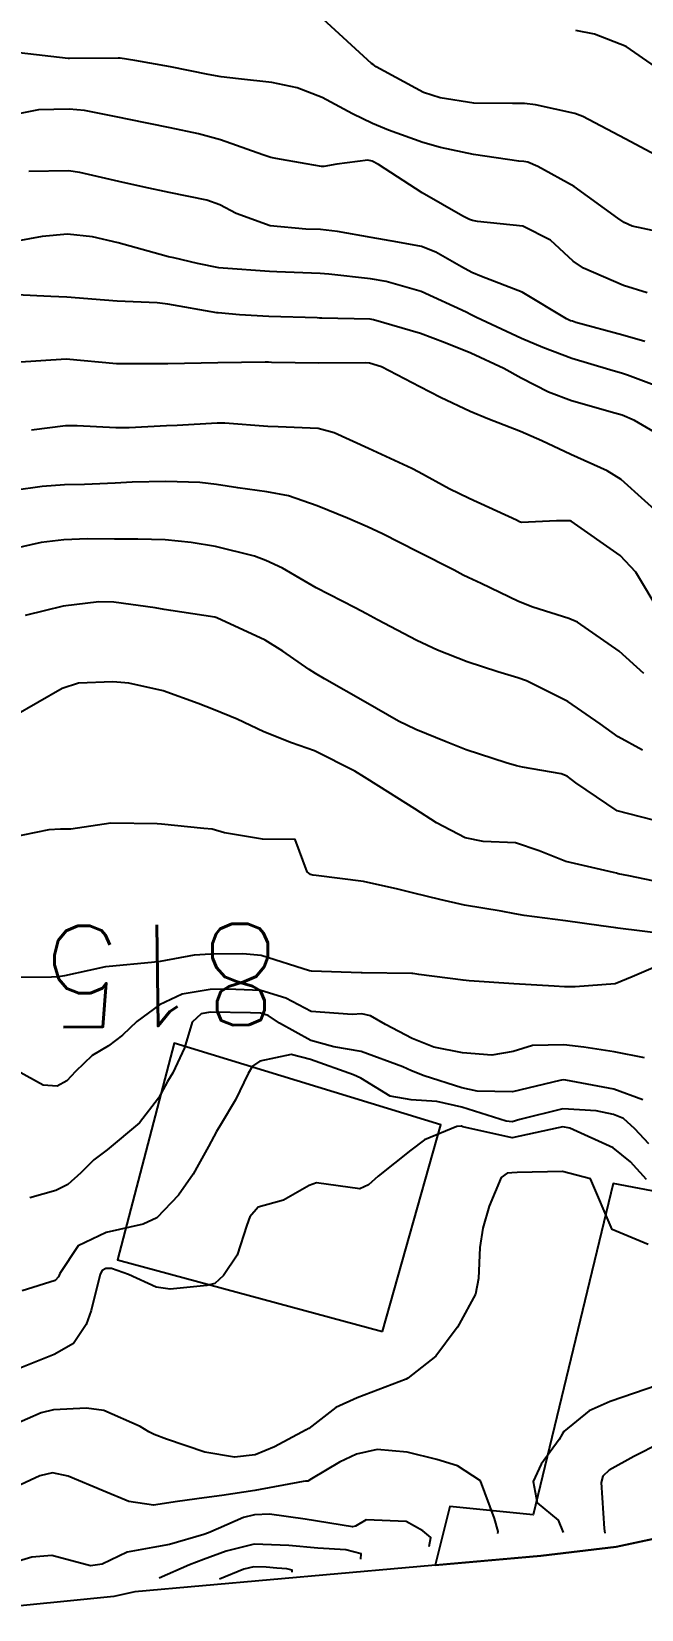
# Model space of a CAD drawing. Header units: metres. Extents: x 307586 to 320046, y 7427249 to 7434250.
# Drawn here: x 319719.1 to 319743.2, y 7429099.9 to 7429162.3 of the extents above; entities that cross this region are included whole.
import ezdxf
from ezdxf.enums import TextEntityAlignment as Align

# ---------------------------------------------------------------- set-up
doc = ezdxf.new("R2010")
doc.units = ezdxf.units.M
doc.header["$MEASUREMENT"] = 0
for name, color, linetype in [('Area', 45, 'Continuous'), ('Cotas', 45, 'Continuous'), ('Curvas de Nivel 1m', 11, 'Continuous'), ('Curvas de Nivel 5m', 15, 'Continuous'), ('Edificações', 30, 'Continuous')]:
    doc.layers.add(name, color=color, linetype=linetype)
doc.styles.add('Style-STANDARD', font='STANDARD.shx')

msp = doc.modelspace()

# ---------------------------------------------------------------- linework, layer by layer
at = {"layer": 'Area'}
msp.add_polyline3d([(319841.339, 7429126.899, 807.984), (319825.467, 7429122.318, 822.173), (319819.576, 7429120.595, 820.503), (319803.57, 7429116.126, 806.501), (319798.9, 7429115.2, 810.721), (319794.358, 7429114.017, 801.361), (319791.037, 7429113.39, 800.289), (319787.001, 7429112.734, 800.13), (319775.739, 7429109.736, 799.59), (319769.753, 7429108.732, 801.15), (319764.83, 7429107.486, 802.491), (319761.067, 7429106.566, 809.571), (319750.977, 7429104.254, 809.601), (319742.24, 7429102.382, 812.629), (319739.266, 7429102.022, 809.056), (319723.215, 7429100.608, 810.168), (319722.379, 7429100.424, 809.618), (319717.211, 7429099.908, 808.965)], dxfattribs=at)
at = {"layer": 'Curvas de Nivel 1m', "flags": 128}
for points, elevation in [([(319744.401, 7429157.106), (319742.604, 7429158.066), (319740.925, 7429158.947), (319740.614, 7429159.073), (319739.06, 7429159.416), (319738.618, 7429159.468), (319738.141, 7429159.462), (319736.618, 7429159.482), (319735.282, 7429159.683), (319734.622, 7429159.904), (319732.761, 7429160.919), (319732.632, 7429161), (319732.572, 7429161.051), (319730.659, 7429162.795)], 828), ([(319743.795, 7429160.918), (319742.645, 7429161.723), (319741.386, 7429162.208), (319740.654, 7429162.347)], 829), ([(319744.556, 7429154.254), (319742.874, 7429154.613), (319742.561, 7429154.763), (319742.308, 7429154.933), (319740.581, 7429156.176), (319739.15, 7429156.972), (319738.754, 7429157.137), (319738.595, 7429157.165), (319738.394, 7429157.183), (319736.597, 7429157.44), (319735.303, 7429157.723), (319734.602, 7429157.92), (319733.24, 7429158.41), (319732.609, 7429158.671), (319731.813, 7429159.058), (319730.619, 7429159.703), (319729.627, 7429160.089), (319728.625, 7429160.298), (319727.307, 7429160.432), (319726.627, 7429160.515), (319726.113, 7429160.613), (319724.63, 7429160.907), (319723.216, 7429161.164), (319722.634, 7429161.251), (319722.55, 7429161.255), (319720.634, 7429161.247), (319720.575, 7429161.249), (319718.637, 7429161.473)], 827), ([(319743.468, 7429151.982), (319742.533, 7429152.263), (319740.949, 7429152.946), (319740.546, 7429153.233), (319739.65, 7429154.059), (319738.559, 7429154.615), (319736.764, 7429154.795), (319736.561, 7429154.832), (319736.439, 7429154.879), (319736.187, 7429155.006), (319734.576, 7429155.931), (319732.847, 7429157.047), (319732.594, 7429157.181), (319732.423, 7429157.223), (319731.196, 7429157.064), (319730.691, 7429156.97), (319730.592, 7429156.978), (319729.981, 7429157.079), (319728.782, 7429157.284), (319728.595, 7429157.324), (319728.27, 7429157.43), (319726.602, 7429158.024), (319725.735, 7429158.263), (319724.606, 7429158.503), (319722.929, 7429158.848), (319722.61, 7429158.913), (319721.224, 7429159.184), (319720.613, 7429159.239), (319719.4, 7429159.208), (319718.611, 7429159.053)], 826), ([(319744.484, 7429148.046), (319742.697, 7429148.722), (319742.492, 7429148.79), (319741.996, 7429148.935), (319740.497, 7429149.379), (319739.342, 7429149.808), (319738.505, 7429150.171), (319736.718, 7429150.998), (319736.514, 7429151.1), (319736.313, 7429151.206), (319734.528, 7429152.026), (319733.147, 7429152.43), (319732.535, 7429152.532), (319730.886, 7429152.718), (319730.538, 7429152.74), (319728.831, 7429152.804), (319728.539, 7429152.822), (319726.712, 7429152.947), (319726.541, 7429152.968), (319725.685, 7429153.133), (319724.752, 7429153.354), (319724.545, 7429153.405), (319724.214, 7429153.486), (319722.551, 7429153.951), (319721.542, 7429154.191), (319720.554, 7429154.292), (319719.553, 7429154.205), (319718.551, 7429154.025)], 824), ([(319744.46, 7429146.054), (319742.969, 7429146.925), (319742.475, 7429147.137), (319742.188, 7429147.22), (319740.48, 7429147.701), (319739.568, 7429148.048), (319738.489, 7429148.6), (319737.804, 7429148.987), (319736.499, 7429149.595), (319735.483, 7429149.995), (319734.506, 7429150.366), (319732.647, 7429150.914), (319732.512, 7429150.93), (319730.601, 7429150.98), (319730.512, 7429150.98), (319730.423, 7429150.982), (319728.512, 7429151.045), (319727.358, 7429151.112), (319726.514, 7429151.179), (319726.452, 7429151.183), (319724.519, 7429151.525), (319724.098, 7429151.575), (319722.52, 7429151.641), (319722.014, 7429151.681), (319720.522, 7429151.804), (319719.894, 7429151.828), (319718.523, 7429151.89)], 823), ([(319744.313, 7429142.911), (319742.44, 7429144.597), (319741.893, 7429144.935), (319740.452, 7429145.58), (319739.303, 7429146.124), (319738.466, 7429146.491), (319737.174, 7429146.993), (319736.476, 7429147.279), (319735.293, 7429147.83), (319734.485, 7429148.26), (319732.966, 7429149.045), (319732.494, 7429149.19), (319732.338, 7429149.208), (319730.494, 7429149.188), (319728.62, 7429149.224), (319728.494, 7429149.228), (319728.363, 7429149.233), (319726.494, 7429149.212), (319724.514, 7429149.17), (319724.493, 7429149.172), (319724.471, 7429149.172), (319722.493, 7429149.17), (319720.495, 7429149.355), (319718.493, 7429149.22)], 822), ([(319744.028, 7429139.261), (319743.02, 7429140.924), (319742.403, 7429141.584), (319740.468, 7429142.95), (319740.423, 7429142.963), (319739.885, 7429142.958), (319738.506, 7429142.894), (319738.422, 7429142.921), (319738.297, 7429142.981), (319736.431, 7429143.842), (319735.647, 7429144.223), (319734.441, 7429144.884), (319734.161, 7429145.033), (319732.455, 7429145.825), (319731.088, 7429146.44), (319730.466, 7429146.606), (319728.881, 7429146.68), (319728.467, 7429146.695), (319726.77, 7429146.816), (319726.468, 7429146.818), (319724.881, 7429146.729), (319724.466, 7429146.711), (319722.988, 7429146.642), (319722.465, 7429146.643), (319720.931, 7429146.721), (319720.466, 7429146.71), (319719.13, 7429146.542)], 821), ([(319743.283, 7429133.89), (319742.318, 7429134.423), (319741.605, 7429134.937), (319740.336, 7429135.814), (319738.696, 7429136.627), (319738.35, 7429136.753), (319737.56, 7429136.988), (319736.357, 7429137.379), (319735.185, 7429137.841), (319734.365, 7429138.224), (319732.807, 7429139.046), (319732.375, 7429139.28), (319731.919, 7429139.513), (319730.385, 7429140.309), (319729.903, 7429140.592), (319729.046, 7429141.09), (319728.397, 7429141.396), (319727.947, 7429141.557), (319726.405, 7429141.939), (319725.44, 7429142.102), (319724.409, 7429142.212), (319723.334, 7429142.235), (319722.409, 7429142.238), (319721.339, 7429142.25), (319720.408, 7429142.209), (319719.507, 7429142.103), (319718.402, 7429141.846)], 819), ([(319744.177, 7429130.999), (319742.281, 7429131.484), (319740.646, 7429132.598), (319740.302, 7429132.866), (319740.073, 7429132.953), (319738.545, 7429133.216), (319738.306, 7429133.275), (319737.896, 7429133.395), (319736.312, 7429133.903), (319735.522, 7429134.219), (319734.32, 7429134.709), (319733.634, 7429135.037), (319732.334, 7429135.794), (319730.708, 7429136.706), (319730.351, 7429136.916), (319730.105, 7429137.074), (319729.07, 7429137.8), (319728.364, 7429138.242), (319726.459, 7429139.119), (319726.373, 7429139.143), (319724.642, 7429139.413), (319724.376, 7429139.458), (319724.015, 7429139.515), (319722.379, 7429139.742), (319721.795, 7429139.76), (319720.377, 7429139.589), (319718.874, 7429139.212)], 818), ([(319744.009, 7429128.662), (319742.745, 7429128.923), (319742.327, 7429129.002), (319742.254, 7429129.021), (319742.135, 7429129.051), (319740.258, 7429129.482), (319739.201, 7429129.904), (319738.265, 7429130.219), (319736.983, 7429130.276), (319736.267, 7429130.417), (319735.134, 7429131.011), (319734.281, 7429131.572), (319732.866, 7429132.47), (319732.299, 7429132.818), (319731.917, 7429133.054), (319730.311, 7429133.858), (319729.411, 7429134.181), (319728.318, 7429134.608), (319727.258, 7429135.111), (319726.329, 7429135.497), (319725.722, 7429135.739), (319724.339, 7429136.232), (319722.972, 7429136.535), (319722.344, 7429136.595), (319720.983, 7429136.544), (319720.34, 7429136.328), (319718.415, 7429135.219)], 817), ([(319744.229, 7429126.614), (319742.311, 7429126.85), (319742.232, 7429126.858), (319741.647, 7429126.936), (319740.235, 7429127.134), (319738.609, 7429127.347), (319738.237, 7429127.422), (319737.699, 7429127.525), (319736.241, 7429127.76), (319735.268, 7429127.984), (319734.245, 7429128.23), (319733.607, 7429128.39), (319732.249, 7429128.697), (319730.384, 7429128.936), (319730.252, 7429128.944), (319730.153, 7429128.972), (319730.029, 7429129.073), (319729.547, 7429130.362), (319728.266, 7429130.371), (319726.758, 7429130.626), (319726.269, 7429130.763), (319725.941, 7429130.794), (319724.271, 7429130.961), (319724.101, 7429130.982), (319722.271, 7429131.001), (319720.684, 7429130.771), (319720.269, 7429130.76), (319719.812, 7429130.74), (319718.265, 7429130.416)], 816), ([(319743.358, 7429121.719), (319742.168, 7429121.956), (319740.97, 7429122.143), (319740.172, 7429122.24), (319738.934, 7429122.206), (319738.168, 7429121.969), (319737.33, 7429121.823), (319736.167, 7429121.917), (319735.034, 7429122.148), (319734.175, 7429122.485), (319733.126, 7429123.036), (319732.531, 7429123.389), (319732.187, 7429123.465), (319731.8, 7429123.44), (319730.188, 7429123.554), (319729.19, 7429124.082), (319728.196, 7429124.388), (319726.872, 7429124.437), (319726.196, 7429124.429), (319725.081, 7429124.244), (319724.19, 7429123.816), (319723.295, 7429123.153), (319722.72, 7429122.617), (319722.168, 7429122.203), (319721.522, 7429121.817), (319720.867, 7429121.183), (319720.527, 7429120.808), (319720.147, 7429120.603), (319719.587, 7429120.638), (319718.562, 7429121.214)], 814), ([(319743.298, 7429120.066), (319742.148, 7429120.488), (319740.256, 7429120.845), (319740.152, 7429120.847), (319740.021, 7429120.821), (319738.147, 7429120.383), (319736.743, 7429120.398), (319736.148, 7429120.541), (319734.652, 7429121.015), (319734.156, 7429121.21), (319733.813, 7429121.37), (319732.167, 7429121.979), (319731.077, 7429122.153), (319730.173, 7429122.407), (319728.932, 7429123.089), (319728.485, 7429123.394), (319728.187, 7429123.487), (319727.786, 7429123.505), (319726.187, 7429123.531), (319725.842, 7429123.467), (319725.483, 7429123.127), (319725.176, 7429122.122), (319724.714, 7429121.134), (319724.504, 7429120.782), (319724.143, 7429120.127), (319723.392, 7429119.151), (319722.117, 7429118.09), (319721.597, 7429117.689), (319721.085, 7429117.18), (319720.567, 7429116.716), (319720.096, 7429116.474), (319719.067, 7429116.18)], 813), ([(319743.535, 7429118.316), (319742.98, 7429118.917), (319742.532, 7429119.32), (319742.138, 7429119.477), (319741.453, 7429119.623), (319740.14, 7429119.701), (319738.438, 7429119.277), (319738.135, 7429119.195), (319737.899, 7429119.219), (319736.141, 7429119.769), (319735.154, 7429119.999), (319734.143, 7429120.059), (319733.312, 7429120.2), (319732.152, 7429120.916), (319731.864, 7429121.053), (319730.162, 7429121.659), (319729.393, 7429121.853), (319728.16, 7429121.585), (319727.868, 7429121.393), (319727.693, 7429121.105), (319727.187, 7429120.065), (319726.626, 7429119.115), (319726.442, 7429118.805), (319726.124, 7429118.219), (319725.731, 7429117.51), (319725.516, 7429117.126), (319724.943, 7429116.289), (319724.087, 7429115.391), (319723.547, 7429115.148), (319722.079, 7429114.816), (319720.968, 7429114.287), (319720.251, 7429113.188), (319720.193, 7429113.056), (319720.059, 7429112.911), (319718.759, 7429112.503)], 812), ([(319743.442, 7429116.91), (319742.812, 7429117.611), (319742.125, 7429118.158), (319740.409, 7429118.947), (319740.133, 7429118.991), (319739.947, 7429118.953), (319738.129, 7429118.559), (319736.18, 7429119), (319736.133, 7429119.015), (319736.113, 7429119.02), (319735.939, 7429119.002), (319734.663, 7429118.48), (319734.123, 7429118.074), (319732.832, 7429117.039), (319732.447, 7429116.706), (319732.105, 7429116.537), (319730.393, 7429116.783), (319730.107, 7429116.678), (319729.088, 7429116.096), (319728.094, 7429115.816), (319727.759, 7429115.432), (319727.641, 7429115.104), (319727.255, 7429113.924), (319726.724, 7429113.113), (319726.372, 7429112.803), (319726.057, 7429112.721), (319724.617, 7429112.572), (319724.056, 7429112.647), (319722.965, 7429113.156), (319722.292, 7429113.393), (319722.065, 7429113.385), (319721.919, 7429113.317), (319721.842, 7429113.172), (319721.489, 7429111.728), (319721.295, 7429111.177), (319720.787, 7429110.421), (319720.021, 7429109.985), (319718.109, 7429109.219)], 811), ([(319743.888, 7429108.778), (319742.005, 7429108.128), (319741.177, 7429107.763), (319740.174, 7429106.948), (319740.103, 7429106.837), (319739.988, 7429106.622), (319739.284, 7429105.65), (319738.962, 7429104.965), (319739.119, 7429104.127), (319739.948, 7429103.435), (319740.143, 7429102.95)], 809), ([(319737.563, 7429102.91), (319737.583, 7429102.984), (319737.43, 7429103.503), (319736.884, 7429104.991), (319735.972, 7429105.592), (319735.149, 7429105.835), (319733.98, 7429106.126), (319732.79, 7429106.228), (319731.978, 7429106.043), (319731.3, 7429105.73), (319730.198, 7429105.068), (319730.048, 7429104.984), (319729.962, 7429104.981), (319729.865, 7429104.974), (319727.958, 7429104.609), (319726.653, 7429104.415), (319725.955, 7429104.321), (319724.903, 7429104.18), (319723.952, 7429104.036), (319722.971, 7429104.173), (319721.957, 7429104.598), (319720.579, 7429105.184), (319719.964, 7429105.309), (319719.457, 7429105.198), (319717.956, 7429104.493)], 809), ([(319743.987, 7429106.478), (319742.937, 7429105.957), (319741.97, 7429105.412), (319741.718, 7429105.181), (319741.645, 7429104.933), (319741.763, 7429103.114), (319741.793, 7429102.93)], 808), ([(319734.853, 7429102.4), (319734.915, 7429102.757), (319734.603, 7429103.013), (319733.947, 7429103.383), (319732.359, 7429103.456), (319731.944, 7429103.195), (319731.819, 7429103.176), (319729.947, 7429103.474), (319728.536, 7429103.678), (319727.948, 7429103.649), (319727.507, 7429103.545), (319726.521, 7429103.114), (319726.125, 7429102.933), (319725.939, 7429102.871), (319724.585, 7429102.482), (319723.931, 7429102.353), (319722.909, 7429102.175), (319721.921, 7429101.693), (319721.456, 7429101.639), (319719.926, 7429102.046), (319719.145, 7429101.981), (319717.919, 7429101.611)], 808), ([(319732.143, 7429101.89), (319732.163, 7429102.106), (319731.554, 7429102.259), (319730.455, 7429102.33), (319729.297, 7429102.443), (319727.934, 7429102.489), (319726.823, 7429102.217), (319725.924, 7429101.883), (319725.371, 7429101.676), (319724.173, 7429101.14)], 807), ([(319729.433, 7429101.38), (319729.439, 7429101.461), (319729.217, 7429101.515), (319728.825, 7429101.541), (319728.408, 7429101.581), (319727.92, 7429101.597), (319727.523, 7429101.5), (319726.563, 7429101.11)], 806)]:
    msp.add_lwpolyline(points, dxfattribs=dict(at, elevation=elevation))
at = {"layer": 'Curvas de Nivel 5m', "flags": 128}
for points, elevation in [([(319743.377, 7429150.048), (319742.507, 7429150.299), (319740.655, 7429150.805), (319740.512, 7429150.849), (319740.435, 7429150.874), (319740.286, 7429150.953), (319738.528, 7429152.003), (319736.913, 7429152.621), (319736.54, 7429152.782), (319736.132, 7429153.006), (319735.117, 7429153.59), (319734.551, 7429153.803), (319733.607, 7429153.985), (319732.554, 7429154.168), (319731.221, 7429154.398), (319730.557, 7429154.48), (319729.971, 7429154.493), (319728.558, 7429154.621), (319727.22, 7429155.113), (319726.568, 7429155.458), (319726.063, 7429155.635), (319724.575, 7429155.943), (319723.589, 7429156.149), (319722.581, 7429156.372), (319721.033, 7429156.738), (319720.587, 7429156.799), (319719.021, 7429156.779)], 825), ([(319743.343, 7429136.92), (319742.362, 7429137.799), (319740.714, 7429138.947), (319740.374, 7429139.092), (319738.947, 7429139.54), (319738.381, 7429139.769), (319736.905, 7429140.477), (319736.39, 7429140.718), (319736.199, 7429140.811), (319735.833, 7429141.008), (319734.404, 7429141.738), (319733.01, 7429142.448), (319732.418, 7429142.727), (319731.626, 7429143.058), (319730.428, 7429143.551), (319729.289, 7429143.944), (319728.433, 7429144.106), (319727.288, 7429144.258), (319726.436, 7429144.402), (319725.787, 7429144.48), (319724.437, 7429144.519), (319723.109, 7429144.49), (319722.436, 7429144.449), (319721.221, 7429144.397), (319720.435, 7429144.384), (319719.554, 7429144.323), (319718.432, 7429144.161)], 820), ([(319743.8, 7429125.316), (319742.879, 7429124.92), (319742.2, 7429124.65), (319740.619, 7429124.525), (319740.199, 7429124.536), (319739.795, 7429124.552), (319738.2, 7429124.646), (319736.428, 7429124.77), (319736.201, 7429124.791), (319734.443, 7429125.018), (319734.203, 7429125.052), (319734.169, 7429125.055), (319732.203, 7429125.084), (319732.167, 7429125.087), (319730.204, 7429125.145), (319730.113, 7429125.163), (319728.213, 7429125.765), (319727.485, 7429125.836), (319726.213, 7429125.817), (319725.559, 7429125.781), (319724.209, 7429125.537), (319723.866, 7429125.487), (319722.205, 7429125.338), (319722.06, 7429125.316), (319721.395, 7429125.178), (319720.427, 7429124.961), (319720.2, 7429124.92), (319719.913, 7429124.908), (319718.2, 7429124.9)], 815), ([(319743.513, 7429114.344), (319742.083, 7429114.93), (319741.235, 7429116.939), (319740.116, 7429117.223), (319738.329, 7429117.191), (319738.115, 7429117.179), (319737.936, 7429117.16), (319737.694, 7429116.984), (319737.224, 7429115.861), (319736.967, 7429114.991), (319736.851, 7429114.216), (319736.802, 7429112.993), (319736.677, 7429112.371), (319736.036, 7429111.183), (319735.964, 7429111.071), (319735.924, 7429111.001), (319735.108, 7429109.923), (319734.013, 7429109.057), (319733.94, 7429109.021), (319732.005, 7429108.274), (319731.165, 7429107.895), (319730.093, 7429107.069), (319730.031, 7429107.031), (319729.992, 7429107.009), (319728.734, 7429106.336), (319727.977, 7429106.018), (319727.148, 7429105.936), (319725.978, 7429106.134), (319724.471, 7429106.642), (319723.98, 7429106.83), (319723.773, 7429106.936), (319723.418, 7429107.148), (319721.992, 7429107.781), (319721.299, 7429107.871), (319719.992, 7429107.808), (319719.504, 7429107.683), (319718.432, 7429107.213)], 810)]:
    msp.add_lwpolyline(points, dxfattribs=dict(at, elevation=elevation))
at = {"layer": 'Edificações'}
msp.add_lwpolyline([(319733.006, 7429110.906), (319735.313, 7429119.071), (319724.766, 7429122.297), (319722.525, 7429113.737), (319733.006, 7429110.906)], dxfattribs=at)
at = {"layer": 'Edificações', "elevation": 811.576}
msp.add_lwpolyline([(319735.094, 7429101.654), (319739.266, 7429102.022), (319742.24, 7429102.382), (319745.277, 7429103.033), (319747.33, 7429115.765), (319742.122, 7429116.752), (319738.958, 7429103.65), (319735.662, 7429103.979)], close=True, dxfattribs=at)

# ---------------------------------------------------------------- texts
at = {"layer": 'Cotas', "style": 'Style-STANDARD'}
msp.add_text('815', height=4, rotation=180.73491, dxfattribs=at).set_placement((319724.266, 7429124.984, 815), align=Align.MIDDLE_CENTER)

doc.saveas('drawing.dxf')
